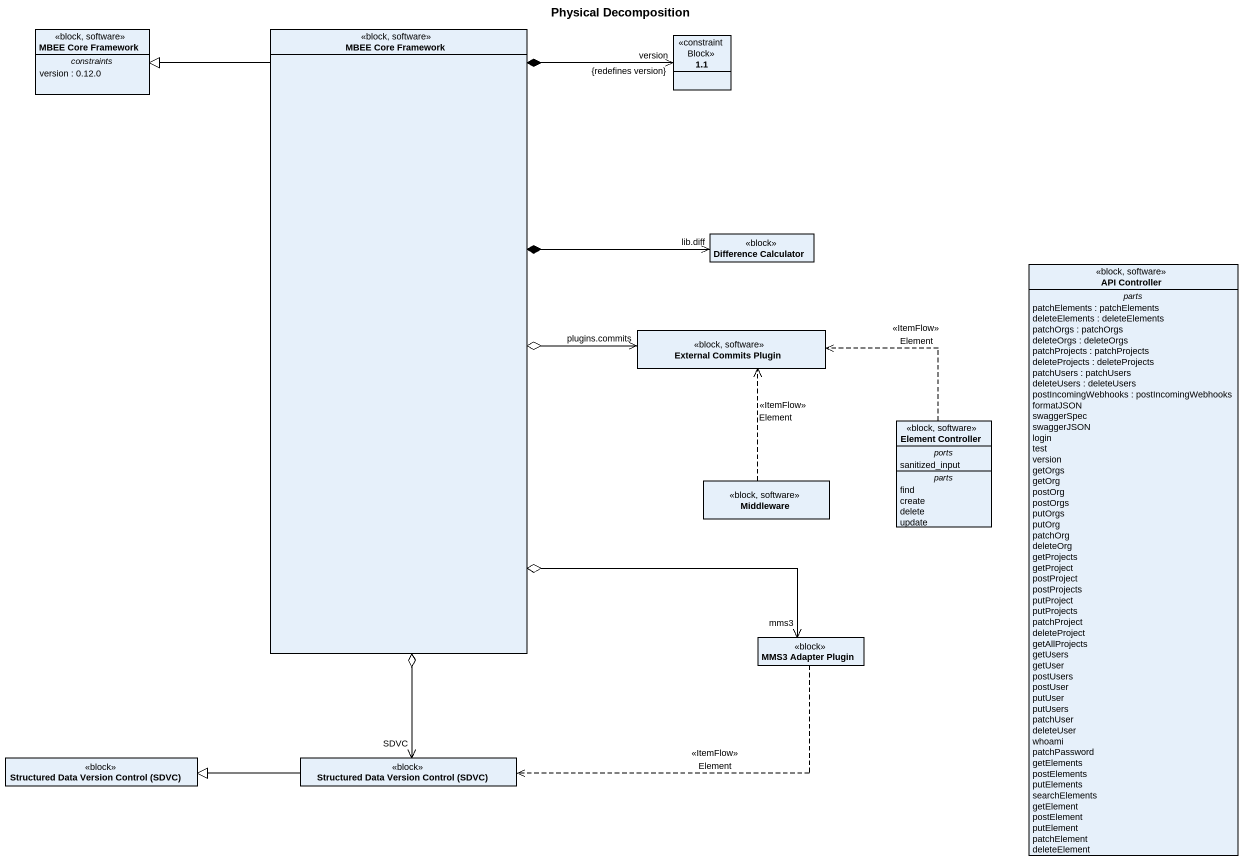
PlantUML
@startuml
title Physical Decomposition
hide circle
hide empty members
class "MBEE Core Framework" as MBEE_Core_Framework <<block, software>> {
  -- constraints --
  version : 0.12.0
}
class "MBEE Core Framework" as MBEE_Core_Framework_2 <<block, software>>
class "1.1" as c1_1 <<constraintBlock>>
class "Difference Calculator" as Difference_Calculator <<block>>
class "API Controller" as API_Controller <<block, software>> {
  -- parts --
  patchElements : patchElements
  deleteElements : deleteElements
  patchOrgs : patchOrgs
  deleteOrgs : deleteOrgs
  patchProjects : patchProjects
  deleteProjects : deleteProjects
  patchUsers : patchUsers
  deleteUsers : deleteUsers
  postIncomingWebhooks : postIncomingWebhooks
  formatJSON
  swaggerSpec
  swaggerJSON
  login
  test
  version
  getOrgs
  getOrg
  postOrg
  postOrgs
  putOrgs
  putOrg
  patchOrg
  deleteOrg
  getProjects
  getProject
  postProject
  postProjects
  putProject
  putProjects
  patchProject
  deleteProject
  getAllProjects
  getUsers
  getUser
  postUsers
  postUser
  putUser
  putUsers
  patchUser
  deleteUser
  whoami
  patchPassword
  getElements
  postElements
  putElements
  searchElements
  getElement
  postElement
  putElement
  patchElement
  deleteElement
}
class "External Commits Plugin" as External_Commits_Plugin <<block, software>>
class "Element Controller" as Element_Controller <<block, software>> {
  -- ports --
  sanitized_input
  -- parts --
  find
  create
  delete
  update
}
class Middleware <<block, software>>
class "MMS3 Adapter Plugin" as MMS3_Adapter_Plugin <<block>>
class "Structured Data Version Control (SDVC)" as Structured_Data_Version <<block>>
class "Structured Data Version Control (SDVC)" as Structured_Data_Version_2 <<block>>
MBEE_Core_Framework_2 -up-|> MBEE_Core_Framework
MBEE_Core_Framework_2 *-right-> "lib.diff" Difference_Calculator
MBEE_Core_Framework_2 o-right-> "plugins.commits" External_Commits_Plugin
MBEE_Core_Framework_2 o--> "mms3" MMS3_Adapter_Plugin
MBEE_Core_Framework_2 o--> "SDVC" Structured_Data_Version_2
c1_1 "version\n{redefines version}" <--* MBEE_Core_Framework_2
Element_Controller .left.> External_Commits_Plugin : <<ItemFlow>>\nElement
Middleware .up.> External_Commits_Plugin : <<ItemFlow>>\nElement
MMS3_Adapter_Plugin .left.> Structured_Data_Version_2 : <<ItemFlow>>\nElement
Structured_Data_Version_2 -left-|> Structured_Data_Version
@enduml
